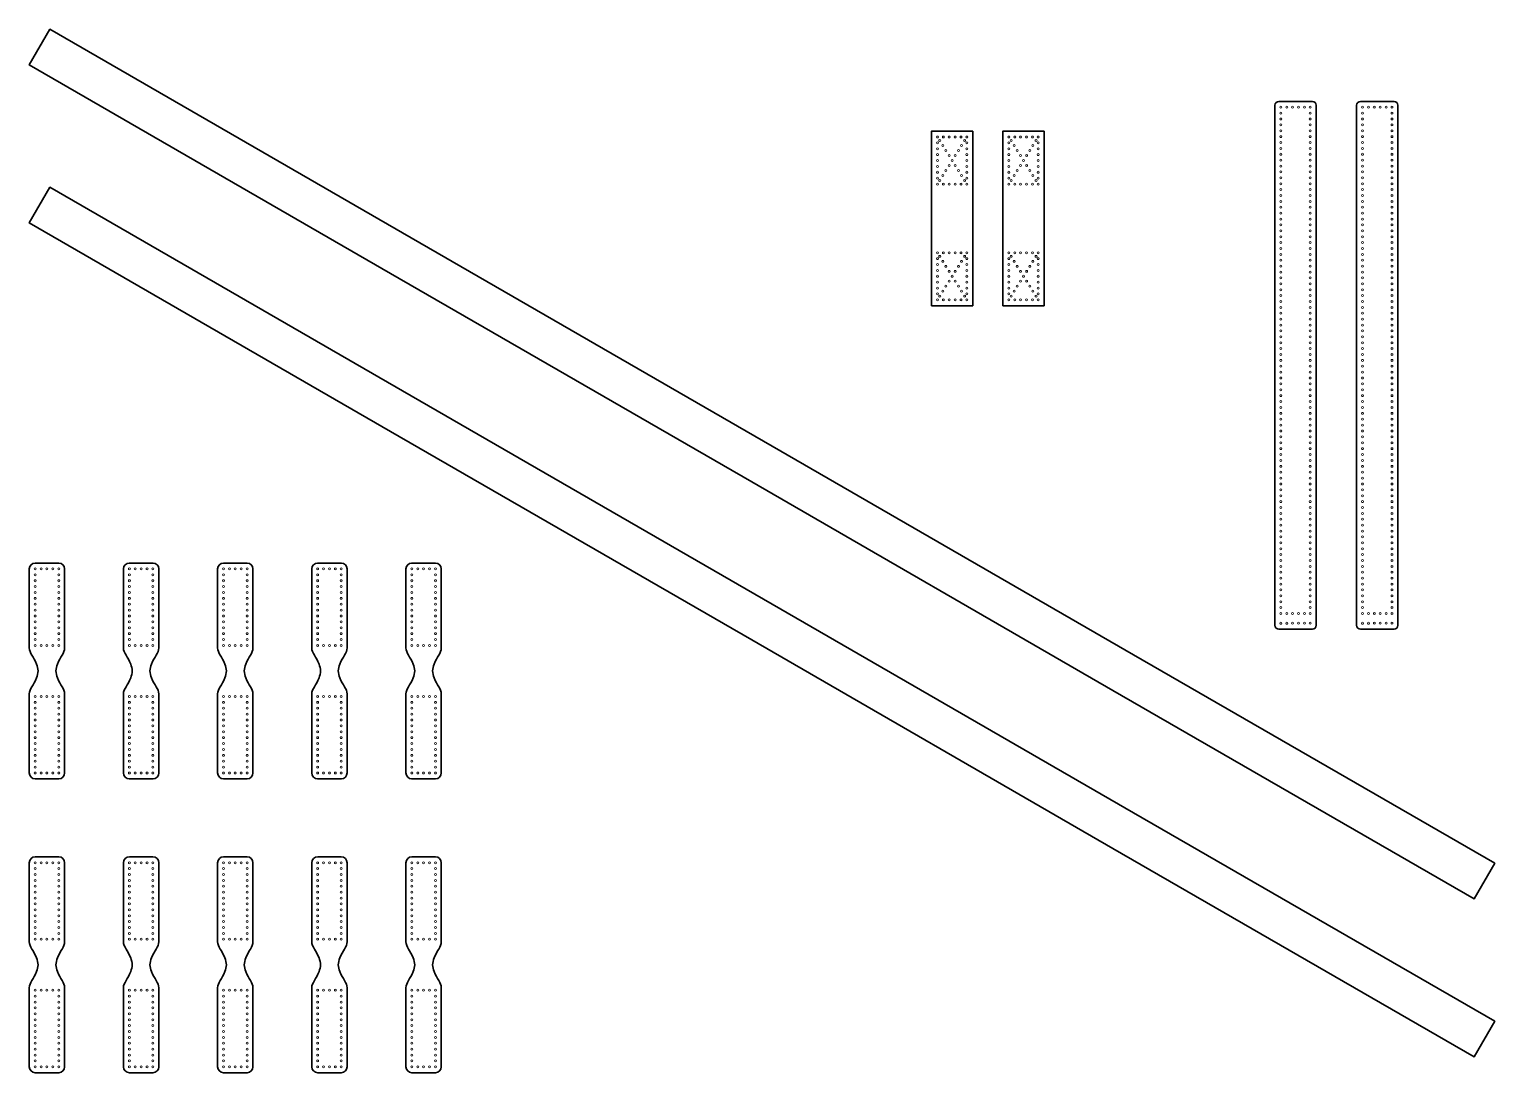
# Model space of a CAD drawing. Header units: millimetres. Extents: x -393 to 1364, y -261 to 861.
# Drawn here: x -393 to 354, y -261 to 271 of the extents above; entities that cross this region are included whole.
import ezdxf

# ---------------------------------------------------------------- set-up
doc = ezdxf.new("R2010")
doc.units = ezdxf.units.MM
doc.header["$MEASUREMENT"] = 0
doc.layers.add('Layer 1', color=7, linetype='Continuous', lineweight=0)

msp = doc.modelspace()

# ---------------------------------------------------------------- linework, layer by layer
at = {"layer": 'Layer 1', "color": 250, "lineweight": 35, "true_color": 0x231f20}
for p, q in [((-198.43, 164.58), (-14.4, 58.33)), ((-24.9, 40.15), (-208.93, 146.4)), ((-198.43, 84.09), (-14.4, -22.16)), ((-24.9, -40.35), (-208.93, 65.9)), ((-14.4, 58.33), (169.63, -47.92)), ((159.13, -66.1), (-24.9, 40.15)), ((-14.4, -22.16), (169.63, -128.41)), ((159.13, -146.6), (-24.9, -40.35))]:
    msp.add_line(p, q, dxfattribs=at)
for points in [[(-208.93, 146.4), (-392.96, 252.65), (-382.46, 270.83), (-198.43, 164.58)], [(-208.93, 65.9), (-392.96, 172.15), (-382.46, 190.34), (-198.43, 84.09)], [(169.63, -47.92), (353.67, -154.17), (343.17, -172.35), (159.13, -66.1)], [(169.63, -128.41), (353.67, -234.66), (343.17, -252.85), (159.13, -146.6)]]:
    msp.add_lwpolyline(points, dxfattribs=at)
for points in [[(87.75, 218.96), (87.75, 129.96), (66.75, 129.96), (66.75, 218.96)], [(124.11, 218.96), (124.11, 129.96), (103.11, 129.96), (103.11, 218.96)]]:
    msp.add_lwpolyline(points, close=True, dxfattribs=at)
at = {"layer": 'Layer 1', "color": 250, "lineweight": 9, "true_color": 0x231f20}
for centre in [(244.7, 231.13), (247.7, 231.13), (250.7, 231.13), (253.7, 231.13), (256.7, 231.13), (259.71, 231.13), (286.33, 231.13), (289.33, 231.13), (292.33, 231.13), (295.33, 231.13), (298.33, 231.13), (301.34, 231.13), (244.7, 228.13), (244.7, 225.13), (259.71, 228.13), (259.71, 225.13), (286.33, 228.13), (286.33, 225.13), (301.34, 228.13), (301.34, 225.13), (244.7, 222.13), (244.7, 219.13), (244.7, 216.13), (259.71, 222.13), (259.71, 219.13), (259.71, 216.13), (286.33, 222.13), (286.33, 219.13), (286.33, 216.13), (301.34, 222.13), (301.34, 219.13), (301.34, 216.13), (244.7, 213.13), (244.7, 210.13), (259.71, 213.13), (259.71, 210.13), (286.33, 213.13), (286.33, 210.13), (301.34, 213.13), (301.34, 210.13), (244.7, 207.13), (244.7, 204.13), (244.7, 201.13), (259.71, 207.13), (259.71, 204.13), (259.71, 201.13), (286.33, 207.13), (286.33, 204.13), (286.33, 201.13), (301.34, 207.13), (301.34, 204.13), (301.34, 201.13), (244.7, 198.13), (244.7, 195.13), (259.71, 198.13), (259.71, 195.13), (286.33, 198.13), (286.33, 195.13), (301.34, 198.13), (301.34, 195.13), (244.7, 192.13), (244.7, 189.13), (259.71, 192.13), (259.71, 189.13), (286.33, 192.13), (286.33, 189.13), (301.34, 192.13), (301.34, 189.13), (244.7, 186.13), (244.7, 183.13), (244.7, 180.13), (259.71, 186.13), (259.71, 183.13), (259.71, 180.13), (286.33, 186.13), (286.33, 183.13), (286.33, 180.13), (301.34, 186.13), (301.34, 183.13), (301.34, 180.13), (244.7, 177.13), (244.7, 174.13), (259.71, 177.13), (259.71, 174.13), (286.33, 177.13), (286.33, 174.13), (301.34, 177.13), (301.34, 174.13), (244.7, 171.13), (244.7, 168.13), (244.7, 165.13), (259.71, 171.13), (259.71, 168.13), (259.71, 165.13), (286.33, 171.13), (286.33, 168.13), (286.33, 165.13), (301.34, 171.13), (301.34, 168.13), (301.34, 165.13), (244.7, 162.13), (244.7, 159.13), (259.71, 162.13), (259.71, 159.13), (286.33, 162.13), (286.33, 159.13), (301.34, 162.13), (301.34, 159.13), (244.7, 156.13), (244.7, 153.13), (244.7, 150.13), (259.71, 156.13), (259.71, 153.13), (259.71, 150.13), (286.33, 156.13), (286.33, 153.13), (286.33, 150.13), (301.34, 156.13), (301.34, 153.13), (301.34, 150.13), (244.7, 147.13), (244.7, 144.13), (259.71, 147.13), (259.71, 144.13), (286.33, 147.13), (286.33, 144.13), (301.34, 147.13), (301.34, 144.13), (244.7, 141.13), (244.7, 138.13), (244.7, 135.13), (259.71, 141.13), (259.71, 138.13), (259.71, 135.13), (286.33, 141.13), (286.33, 138.13), (286.33, 135.13), (301.34, 141.13), (301.34, 138.13), (301.34, 135.13), (244.7, 132.13), (244.7, 129.13), (259.71, 132.13), (259.71, 129.13), (286.33, 132.13), (286.33, 129.13), (301.34, 132.13), (301.34, 129.13), (244.7, 126.13), (244.7, 123.13), (244.7, 120.13), (259.71, 126.13), (259.71, 123.13), (259.71, 120.13), (286.33, 126.13), (286.33, 123.13), (286.33, 120.13), (301.34, 126.13), (301.34, 123.13), (301.34, 120.13), (244.7, 117.13), (244.7, 114.13), (259.71, 117.13), (259.71, 114.13), (286.33, 117.13), (286.33, 114.13), (301.34, 117.13), (301.34, 114.13), (244.7, 111.13), (244.7, 108.13), (244.7, 105.13), (259.71, 111.13), (259.71, 108.13), (259.71, 105.13), (286.33, 111.13), (286.33, 108.13), (286.33, 105.13), (301.34, 111.13), (301.34, 108.13), (301.34, 105.13), (244.7, 102.13), (244.7, 99.13), (259.71, 102.13), (259.71, 99.13), (286.33, 102.13), (286.33, 99.13), (301.34, 102.13), (301.34, 99.13), (244.7, 96.13), (244.7, 93.13), (244.7, 90.13), (259.71, 96.13), (259.71, 93.13), (259.71, 90.13), (286.33, 96.13), (286.33, 93.13), (286.33, 90.13), (301.34, 96.13), (301.34, 93.13), (301.34, 90.13), (244.7, 87.13), (244.7, 84.13), (259.71, 87.13), (259.71, 84.13), (286.33, 87.13), (286.33, 84.13), (301.34, 87.13), (301.34, 84.13), (244.7, 81.13), (244.7, 78.13), (244.7, 75.13), (259.71, 81.13), (259.71, 78.13), (259.71, 75.13), (286.33, 81.13), (286.33, 78.13), (286.33, 75.13), (301.34, 81.13), (301.34, 78.13), (301.34, 75.13), (244.7, 72.13), (244.7, 69.13), (259.71, 72.13), (259.71, 69.13), (286.33, 72.13), (286.33, 69.13), (301.34, 72.13), (301.34, 69.13), (244.7, 66.13), (244.7, 63.13), (244.7, 60.13), (259.71, 66.13), (259.71, 63.13), (259.71, 60.13), (286.33, 66.13), (286.33, 63.13), (286.33, 60.13), (301.34, 66.13), (301.34, 63.13), (301.34, 60.13), (244.7, 57.13), (244.7, 54.13), (259.71, 57.13), (259.71, 54.13), (286.33, 57.13), (286.33, 54.13), (301.34, 57.13), (301.34, 54.13), (244.7, 51.13), (244.7, 48.13), (244.7, 45.13), (259.71, 51.13), (259.71, 48.13), (259.71, 45.13), (286.33, 51.13), (286.33, 48.13), (286.33, 45.13), (301.34, 51.13), (301.34, 48.13), (301.34, 45.13), (244.7, 42.13), (244.7, 39.13), (259.71, 42.13), (259.71, 39.13), (286.33, 42.13), (286.33, 39.13), (301.34, 42.13), (301.34, 39.13), (244.7, 36.13), (244.7, 33.13), (244.7, 30.13), (259.71, 36.13), (259.71, 33.13), (259.71, 30.13), (286.33, 36.13), (286.33, 33.13), (286.33, 30.13), (301.34, 36.13), (301.34, 33.13), (301.34, 30.13), (244.7, 27.13), (244.7, 24.13), (259.71, 27.13), (259.71, 24.13), (286.33, 27.13), (286.33, 24.13), (301.34, 27.13), (301.34, 24.13), (244.7, 21.13), (244.7, 18.13), (244.7, 15.13), (259.71, 21.13), (259.71, 18.13), (259.71, 15.13), (286.33, 21.13), (286.33, 18.13), (286.33, 15.13), (301.34, 21.13), (301.34, 18.13), (301.34, 15.13), (244.7, 12.13), (244.7, 9.13), (259.71, 12.13), (259.71, 9.13), (286.33, 12.13), (286.33, 9.13), (301.34, 12.13), (301.34, 9.13), (244.7, 6.13), (244.7, 3.13), (244.7, 0.13), (259.71, 6.13), (259.71, 3.13), (259.71, 0.13), (286.33, 6.13), (286.33, 3.13), (286.33, 0.13), (301.34, 6.13), (301.34, 3.13), (301.34, 0.13), (-389.96, -4.15), (-389.96, -7.15), (-386.96, -4.15), (-383.96, -4.15), (-380.96, -4.15), (-377.96, -4.15), (-377.96, -7.15), (-341.98, -4.15), (-341.98, -7.15), (-338.98, -4.15), (-335.98, -4.15), (-332.98, -4.15), (-329.98, -4.15), (-329.98, -7.15), (-294.01, -4.15), (-294.01, -7.15), (-291.01, -4.15), (-288.01, -4.15), (-285.01, -4.15), (-282.01, -4.15), (-282.01, -7.15), (-246.03, -4.15), (-246.03, -7.15), (-243.03, -4.15), (-240.03, -4.15), (-237.03, -4.15), (-234.03, -4.15), (-234.03, -7.15), (-198.06, -4.15), (-198.06, -7.15), (-195.06, -4.15), (-192.06, -4.15), (-189.06, -4.15), (-186.06, -4.15), (-186.06, -7.15), (244.7, -2.87), (244.7, -5.87), (259.71, -2.87), (259.71, -5.87), (286.33, -2.87), (286.33, -5.87), (301.34, -2.87), (301.34, -5.87), (-389.96, -10.15), (-389.96, -13.15), (-377.96, -10.15), (-377.96, -13.15), (-341.98, -10.15), (-341.98, -13.15), (-329.98, -10.15), (-329.98, -13.15), (-294.01, -10.15), (-294.01, -13.15), (-282.01, -10.15), (-282.01, -13.15), (-246.03, -10.15), (-246.03, -13.15), (-234.03, -10.15), (-234.03, -13.15), (-198.06, -10.15), (-198.06, -13.15), (-186.06, -10.15), (-186.06, -13.15), (244.7, -8.87), (244.7, -11.87), (244.7, -14.87), (259.71, -8.87), (259.71, -11.87), (259.71, -14.87), (286.33, -8.87), (286.33, -11.87), (286.33, -14.87), (301.34, -8.87), (301.34, -11.87), (301.34, -14.87), (-389.96, -16.15), (-389.96, -19.15), (-389.96, -22.15), (-377.96, -16.15), (-377.96, -19.15), (-377.96, -22.15), (-341.98, -16.15), (-341.98, -19.15), (-341.98, -22.15), (-329.98, -16.15), (-329.98, -19.15), (-329.98, -22.15), (-294.01, -16.15), (-294.01, -19.15), (-294.01, -22.15), (-282.01, -16.15), (-282.01, -19.15), (-282.01, -22.15), (-246.03, -16.15), (-246.03, -19.15), (-246.03, -22.15), (-234.03, -16.15), (-234.03, -19.15), (-234.03, -22.15), (-198.06, -16.15), (-198.06, -19.15), (-198.06, -22.15), (-186.06, -16.15), (-186.06, -19.15), (-186.06, -22.15), (244.7, -17.87), (244.7, -20.87), (259.71, -17.87), (259.71, -20.87), (286.33, -17.87), (286.33, -20.87), (301.34, -17.87), (301.34, -20.87), (-389.96, -25.15), (-389.96, -28.15), (-377.96, -25.15), (-377.96, -28.15), (-341.98, -25.15), (-341.98, -28.15), (-329.98, -25.15), (-329.98, -28.15), (-294.01, -25.15), (-294.01, -28.15), (-282.01, -25.15), (-282.01, -28.15), (-246.03, -25.15), (-246.03, -28.15), (-234.03, -25.15), (-234.03, -28.15), (-198.06, -25.15), (-198.06, -28.15), (-186.06, -25.15), (-186.06, -28.15), (244.7, -23.87), (259.71, -23.87), (286.33, -23.87), (301.34, -23.87), (-389.96, -31.15), (-389.96, -34.15), (-389.96, -37.15), (-377.96, -31.15), (-377.96, -34.15), (-377.96, -37.15), (-341.98, -31.15), (-341.98, -34.15), (-341.98, -37.15), (-329.98, -31.15), (-329.98, -34.15), (-329.98, -37.15), (-294.01, -31.15), (-294.01, -34.15), (-294.01, -37.15), (-282.01, -31.15), (-282.01, -34.15), (-282.01, -37.15), (-246.03, -31.15), (-246.03, -34.15), (-246.03, -37.15), (-234.03, -31.15), (-234.03, -34.15), (-234.03, -37.15), (-198.06, -31.15), (-198.06, -34.15), (-198.06, -37.15), (-186.06, -31.15), (-186.06, -34.15), (-186.06, -37.15), (-389.96, -40.15), (-389.96, -43.15), (-386.96, -43.15), (-383.96, -43.15), (-380.96, -43.15), (-377.96, -40.15), (-377.96, -43.15), (-341.98, -40.15), (-341.98, -43.15), (-338.98, -43.15), (-335.98, -43.15), (-332.98, -43.15), (-329.98, -40.15), (-329.98, -43.15), (-294.01, -40.15), (-294.01, -43.15), (-291.01, -43.15), (-288.01, -43.15), (-285.01, -43.15), (-282.01, -40.15), (-282.01, -43.15), (-246.03, -40.15), (-246.03, -43.15), (-243.03, -43.15), (-240.03, -43.15), (-237.03, -43.15), (-234.03, -40.15), (-234.03, -43.15), (-198.06, -40.15), (-198.06, -43.15), (-195.06, -43.15), (-192.06, -43.15), (-189.06, -43.15), (-186.06, -40.15), (-186.06, -43.15), (-389.96, -69.15), (-389.96, -72.15), (-389.96, -75.15), (-386.96, -69.15), (-383.96, -69.15), (-380.96, -69.15), (-377.96, -69.15), (-377.96, -72.15), (-377.96, -75.15), (-341.98, -69.15), (-341.98, -72.15), (-341.98, -75.15), (-338.98, -69.15), (-335.98, -69.15), (-332.98, -69.15), (-329.98, -69.15), (-329.98, -72.15), (-329.98, -75.15), (-294.01, -69.15), (-294.01, -72.15), (-294.01, -75.15), (-291.01, -69.15), (-288.01, -69.15), (-285.01, -69.15), (-282.01, -69.15), (-282.01, -72.15), (-282.01, -75.15), (-246.03, -69.15), (-246.03, -72.15), (-246.03, -75.15), (-243.03, -69.15), (-240.03, -69.15), (-237.03, -69.15), (-234.03, -69.15), (-234.03, -72.15), (-234.03, -75.15), (-198.06, -69.15), (-198.06, -72.15), (-198.06, -75.15), (-195.06, -69.15), (-192.06, -69.15), (-189.06, -69.15), (-186.06, -69.15), (-186.06, -72.15), (-186.06, -75.15), (-389.96, -78.15), (-389.96, -81.15), (-377.96, -78.15), (-377.96, -81.15), (-341.98, -78.15), (-341.98, -81.15), (-329.98, -78.15), (-329.98, -81.15), (-294.01, -78.15), (-294.01, -81.15), (-282.01, -78.15), (-282.01, -81.15), (-246.03, -78.15), (-246.03, -81.15), (-234.03, -78.15), (-234.03, -81.15), (-198.06, -78.15), (-198.06, -81.15), (-186.06, -78.15), (-186.06, -81.15), (-389.96, -84.15), (-389.96, -87.15), (-377.96, -84.15), (-377.96, -87.15), (-341.98, -84.15), (-341.98, -87.15), (-329.98, -84.15), (-329.98, -87.15), (-294.01, -84.15), (-294.01, -87.15), (-282.01, -84.15), (-282.01, -87.15), (-246.03, -84.15), (-246.03, -87.15), (-234.03, -84.15), (-234.03, -87.15), (-198.06, -84.15), (-198.06, -87.15), (-186.06, -84.15), (-186.06, -87.15), (-389.96, -90.15), (-389.96, -93.15), (-389.96, -96.15), (-377.96, -90.15), (-377.96, -93.15), (-377.96, -96.15), (-341.98, -90.15), (-341.98, -93.15), (-341.98, -96.15), (-329.98, -90.15), (-329.98, -93.15), (-329.98, -96.15), (-294.01, -90.15), (-294.01, -93.15), (-294.01, -96.15), (-282.01, -90.15), (-282.01, -93.15), (-282.01, -96.15), (-246.03, -90.15), (-246.03, -93.15), (-246.03, -96.15), (-234.03, -90.15), (-234.03, -93.15), (-234.03, -96.15), (-198.06, -90.15), (-198.06, -93.15), (-198.06, -96.15), (-186.06, -90.15), (-186.06, -93.15), (-186.06, -96.15), (-389.96, -99.15), (-389.96, -102.15), (-377.96, -99.15), (-377.96, -102.15), (-341.98, -99.15), (-341.98, -102.15), (-329.98, -99.15), (-329.98, -102.15), (-294.01, -99.15), (-294.01, -102.15), (-282.01, -99.15), (-282.01, -102.15), (-246.03, -99.15), (-246.03, -102.15), (-234.03, -99.15), (-234.03, -102.15), (-198.06, -99.15), (-198.06, -102.15), (-186.06, -99.15), (-186.06, -102.15), (-389.96, -105.15), (-389.96, -108.15), (-386.96, -108.15), (-383.96, -108.15), (-380.96, -108.15), (-377.96, -105.15), (-377.96, -108.15), (-341.98, -105.15), (-341.98, -108.15), (-338.98, -108.15), (-335.98, -108.15), (-332.98, -108.15), (-329.98, -105.15), (-329.98, -108.15), (-294.01, -105.15), (-294.01, -108.15), (-291.01, -108.15), (-288.01, -108.15), (-285.01, -108.15), (-282.01, -105.15), (-282.01, -108.15), (-246.03, -105.15), (-246.03, -108.15), (-243.03, -108.15), (-240.03, -108.15), (-237.03, -108.15), (-234.03, -105.15), (-234.03, -108.15), (-198.06, -105.15), (-198.06, -108.15), (-195.06, -108.15), (-192.06, -108.15), (-189.06, -108.15), (-186.06, -105.15), (-186.06, -108.15), (-389.96, -153.88), (-389.96, -156.88), (-386.96, -153.88), (-383.96, -153.88), (-380.96, -153.88), (-377.96, -153.88), (-377.96, -156.88), (-341.98, -153.88), (-341.98, -156.88), (-338.98, -153.88), (-335.98, -153.88), (-332.98, -153.88), (-329.98, -153.88), (-329.98, -156.88), (-294.01, -153.88), (-294.01, -156.88), (-291.01, -153.88), (-288.01, -153.88), (-285.01, -153.88), (-282.01, -153.88), (-282.01, -156.88), (-246.03, -153.88), (-246.03, -156.88), (-243.03, -153.88), (-240.03, -153.88), (-237.03, -153.88), (-234.03, -153.88), (-234.03, -156.88), (-198.06, -153.88), (-198.06, -156.88), (-195.06, -153.88), (-192.06, -153.88), (-189.06, -153.88), (-186.06, -153.88), (-186.06, -156.88), (-389.96, -159.88), (-389.96, -162.88), (-377.96, -159.88), (-377.96, -162.88), (-341.98, -159.88), (-341.98, -162.88), (-329.98, -159.88), (-329.98, -162.88), (-294.01, -159.88), (-294.01, -162.88), (-282.01, -159.88), (-282.01, -162.88), (-246.03, -159.88), (-246.03, -162.88), (-234.03, -159.88), (-234.03, -162.88), (-198.06, -159.88), (-198.06, -162.88), (-186.06, -159.88), (-186.06, -162.88), (-389.96, -165.88), (-389.96, -168.88), (-389.96, -171.88), (-377.96, -165.88), (-377.96, -168.88), (-377.96, -171.88), (-341.98, -165.88), (-341.98, -168.88), (-341.98, -171.88), (-329.98, -165.88), (-329.98, -168.88), (-329.98, -171.88), (-294.01, -165.88), (-294.01, -168.88), (-294.01, -171.88), (-282.01, -165.88), (-282.01, -168.88), (-282.01, -171.88), (-246.03, -165.88), (-246.03, -168.88), (-246.03, -171.88), (-234.03, -165.88), (-234.03, -168.88), (-234.03, -171.88), (-198.06, -165.88), (-198.06, -168.88), (-198.06, -171.88), (-186.06, -165.88), (-186.06, -168.88), (-186.06, -171.88), (-389.96, -174.88), (-389.96, -177.88), (-377.96, -174.88), (-377.96, -177.88), (-341.98, -174.88), (-341.98, -177.88), (-329.98, -174.88), (-329.98, -177.88), (-294.01, -174.88), (-294.01, -177.88), (-282.01, -174.88), (-282.01, -177.88), (-246.03, -174.88), (-246.03, -177.88), (-234.03, -174.88), (-234.03, -177.88), (-198.06, -174.88), (-198.06, -177.88), (-186.06, -174.88), (-186.06, -177.88), (-389.96, -180.88), (-389.96, -183.88), (-389.96, -186.88), (-377.96, -180.88), (-377.96, -183.88), (-377.96, -186.88), (-341.98, -180.88), (-341.98, -183.88), (-341.98, -186.88), (-329.98, -180.88), (-329.98, -183.88), (-329.98, -186.88), (-294.01, -180.88), (-294.01, -183.88), (-294.01, -186.88), (-282.01, -180.88), (-282.01, -183.88), (-282.01, -186.88), (-246.03, -180.88), (-246.03, -183.88), (-246.03, -186.88), (-234.03, -180.88), (-234.03, -183.88), (-234.03, -186.88), (-198.06, -180.88), (-198.06, -183.88), (-198.06, -186.88), (-186.06, -180.88), (-186.06, -183.88), (-186.06, -186.88), (-389.96, -189.88), (-389.96, -192.88), (-386.96, -192.88), (-383.96, -192.88), (-380.96, -192.88), (-377.96, -189.88), (-377.96, -192.88), (-341.98, -189.88), (-341.98, -192.88), (-338.98, -192.88), (-335.98, -192.88), (-332.98, -192.88), (-329.98, -189.88), (-329.98, -192.88), (-294.01, -189.88), (-294.01, -192.88), (-291.01, -192.88), (-288.01, -192.88), (-285.01, -192.88), (-282.01, -189.88), (-282.01, -192.88), (-246.03, -189.88), (-246.03, -192.88), (-243.03, -192.88), (-240.03, -192.88), (-237.03, -192.88), (-234.03, -189.88), (-234.03, -192.88), (-198.06, -189.88), (-198.06, -192.88), (-195.06, -192.88), (-192.06, -192.88), (-189.06, -192.88), (-186.06, -189.88), (-186.06, -192.88), (-389.96, -218.88), (-389.96, -221.88), (-386.96, -218.88), (-383.96, -218.88), (-380.96, -218.88), (-377.96, -218.88), (-377.96, -221.88), (-341.98, -218.88), (-341.98, -221.88), (-338.98, -218.88), (-335.98, -218.88), (-332.98, -218.88), (-329.98, -218.88), (-329.98, -221.88), (-294.01, -218.88), (-294.01, -221.88), (-291.01, -218.88), (-288.01, -218.88), (-285.01, -218.88), (-282.01, -218.88), (-282.01, -221.88), (-246.03, -218.88), (-246.03, -221.88), (-243.03, -218.88), (-240.03, -218.88), (-237.03, -218.88), (-234.03, -218.88), (-234.03, -221.88), (-198.06, -218.88), (-198.06, -221.88), (-195.06, -218.88), (-192.06, -218.88), (-189.06, -218.88), (-186.06, -218.88), (-186.06, -221.88), (-389.96, -224.88), (-389.96, -227.88), (-389.96, -230.88), (-377.96, -224.88), (-377.96, -227.88), (-377.96, -230.88), (-341.98, -224.88), (-341.98, -227.88), (-341.98, -230.88), (-329.98, -224.88), (-329.98, -227.88), (-329.98, -230.88), (-294.01, -224.88), (-294.01, -227.88), (-294.01, -230.88), (-282.01, -224.88), (-282.01, -227.88), (-282.01, -230.88), (-246.03, -224.88), (-246.03, -227.88), (-246.03, -230.88), (-234.03, -224.88), (-234.03, -227.88), (-234.03, -230.88), (-198.06, -224.88), (-198.06, -227.88), (-198.06, -230.88), (-186.06, -224.88), (-186.06, -227.88), (-186.06, -230.88), (-389.96, -233.88), (-389.96, -236.88), (-377.96, -233.88), (-377.96, -236.88), (-341.98, -233.88), (-341.98, -236.88), (-329.98, -233.88), (-329.98, -236.88), (-294.01, -233.88), (-294.01, -236.88), (-282.01, -233.88), (-282.01, -236.88), (-246.03, -233.88), (-246.03, -236.88), (-234.03, -233.88), (-234.03, -236.88), (-198.06, -233.88), (-198.06, -236.88), (-186.06, -233.88), (-186.06, -236.88), (-389.96, -239.88), (-389.96, -242.88), (-389.96, -245.88), (-377.96, -239.88), (-377.96, -242.88), (-377.96, -245.88), (-341.98, -239.88), (-341.98, -242.88), (-341.98, -245.88), (-329.98, -239.88), (-329.98, -242.88), (-329.98, -245.88), (-294.01, -239.88), (-294.01, -242.88), (-294.01, -245.88), (-282.01, -239.88), (-282.01, -242.88), (-282.01, -245.88), (-246.03, -239.88), (-246.03, -242.88), (-246.03, -245.88), (-234.03, -239.88), (-234.03, -242.88), (-234.03, -245.88), (-198.06, -239.88), (-198.06, -242.88), (-198.06, -245.88), (-186.06, -239.88), (-186.06, -242.88), (-186.06, -245.88), (-389.96, -248.88), (-389.96, -251.88), (-377.96, -248.88), (-377.96, -251.88), (-341.98, -248.88), (-341.98, -251.88), (-329.98, -248.88), (-329.98, -251.88), (-294.01, -248.88), (-294.01, -251.88), (-282.01, -248.88), (-282.01, -251.88), (-246.03, -248.88), (-246.03, -251.88), (-234.03, -248.88), (-234.03, -251.88), (-198.06, -248.88), (-198.06, -251.88), (-186.06, -248.88), (-186.06, -251.88), (-389.96, -254.88), (-389.96, -257.88), (-386.96, -257.88), (-383.96, -257.88), (-380.96, -257.88), (-377.96, -254.88), (-377.96, -257.88), (-341.98, -254.88), (-341.98, -257.88), (-338.98, -257.88), (-335.98, -257.88), (-332.98, -257.88), (-329.98, -254.88), (-329.98, -257.88), (-294.01, -254.88), (-294.01, -257.88), (-291.01, -257.88), (-288.01, -257.88), (-285.01, -257.88), (-282.01, -254.88), (-282.01, -257.88), (-246.03, -254.88), (-246.03, -257.88), (-243.03, -257.88), (-240.03, -257.88), (-237.03, -257.88), (-234.03, -254.88), (-234.03, -257.88), (-198.06, -254.88), (-198.06, -257.88), (-195.06, -257.88), (-192.06, -257.88), (-189.06, -257.88), (-186.06, -254.88), (-186.06, -257.88)]:
    msp.add_circle(centre, 0.5, dxfattribs=at)
at = {"layer": 'Layer 1', "color": 18, "lineweight": 9, "true_color": 0x010101}
for centre in [(69.75, 215.96), (69.75, 215.96), (69.75, 212.96), (69.75, 209.96), (70.89, 214.14), (72.48, 211.59), (72.75, 215.96), (74.07, 209.05), (75.75, 215.96), (78.75, 215.96), (80.43, 209.05), (81.75, 215.96), (82.02, 211.59), (83.61, 214.14), (84.75, 215.96), (84.75, 215.96), (84.75, 212.96), (84.75, 209.96), (106.11, 215.96), (106.11, 215.96), (106.11, 212.96), (106.11, 209.96), (107.25, 214.14), (108.84, 211.59), (109.11, 215.96), (110.43, 209.05), (112.11, 215.96), (115.11, 215.96), (116.79, 209.05), (118.11, 215.96), (118.38, 211.59), (119.97, 214.14), (121.11, 215.96), (121.11, 215.96), (121.11, 212.96), (121.11, 209.96), (69.75, 206.96), (69.75, 203.96), (75.66, 206.5), (75.66, 201.42), (77.25, 203.96), (77.25, 203.96), (77.25, 203.96), (78.84, 206.5), (78.84, 201.42), (84.75, 206.96), (84.75, 203.96), (106.11, 206.96), (106.11, 203.96), (112.02, 206.5), (112.02, 201.42), (113.61, 203.96), (113.61, 203.96), (113.61, 203.96), (115.2, 206.5), (115.2, 201.42), (121.11, 206.96), (121.11, 203.96), (69.75, 200.96), (69.75, 197.96), (69.75, 194.96), (70.89, 193.78), (72.48, 196.33), (74.07, 198.87), (80.43, 198.87), (82.02, 196.33), (83.61, 193.78), (84.75, 200.96), (84.75, 197.96), (84.75, 194.96), (106.11, 200.96), (106.11, 197.96), (106.11, 194.96), (107.25, 193.78), (108.84, 196.33), (110.43, 198.87), (116.79, 198.87), (118.38, 196.33), (119.97, 193.78), (121.11, 200.96), (121.11, 197.96), (121.11, 194.96), (69.75, 191.96), (69.75, 191.96), (72.75, 191.96), (75.75, 191.96), (78.75, 191.96), (81.75, 191.96), (84.75, 191.96), (84.75, 191.96), (106.11, 191.96), (106.11, 191.96), (109.11, 191.96), (112.11, 191.96), (115.11, 191.96), (118.11, 191.96), (121.11, 191.96), (121.11, 191.96), (69.75, 156.96), (69.75, 156.96), (72.75, 156.96), (75.75, 156.96), (78.75, 156.96), (81.75, 156.96), (84.75, 156.96), (84.75, 156.96), (106.11, 156.96), (106.11, 156.96), (109.11, 156.96), (112.11, 156.96), (115.11, 156.96), (118.11, 156.96), (121.11, 156.96), (121.11, 156.96), (69.75, 153.96), (69.75, 150.96), (70.89, 155.14), (72.48, 152.59), (74.07, 150.05), (80.43, 150.05), (82.02, 152.59), (83.61, 155.14), (84.75, 153.96), (84.75, 150.96), (106.11, 153.96), (106.11, 150.96), (107.25, 155.14), (108.84, 152.59), (110.43, 150.05), (116.79, 150.05), (118.38, 152.59), (119.97, 155.14), (121.11, 153.96), (121.11, 150.96), (69.75, 147.96), (69.75, 144.96), (69.75, 141.96), (75.66, 147.5), (75.66, 142.42), (77.25, 144.96), (77.25, 144.96), (77.25, 144.96), (78.84, 147.5), (78.84, 142.42), (84.75, 147.96), (84.75, 144.96), (84.75, 141.96), (106.11, 147.96), (106.11, 144.96), (106.11, 141.96), (112.02, 147.5), (112.02, 142.42), (113.61, 144.96), (113.61, 144.96), (113.61, 144.96), (115.2, 147.5), (115.2, 142.42), (121.11, 147.96), (121.11, 144.96), (121.11, 141.96), (69.75, 138.96), (69.75, 135.96), (70.89, 134.78), (72.48, 137.33), (74.07, 139.87), (80.43, 139.87), (82.02, 137.33), (83.61, 134.78), (84.75, 138.96), (84.75, 135.96), (106.11, 138.96), (106.11, 135.96), (107.25, 134.78), (108.84, 137.33), (110.43, 139.87), (116.79, 139.87), (118.38, 137.33), (119.97, 134.78), (121.11, 138.96), (121.11, 135.96), (69.75, 132.96), (69.75, 132.96), (72.75, 132.96), (75.75, 132.96), (78.75, 132.96), (81.75, 132.96), (84.75, 132.96), (84.75, 132.96), (106.11, 132.96), (106.11, 132.96), (109.11, 132.96), (112.11, 132.96), (115.11, 132.96), (118.11, 132.96), (121.11, 132.96), (121.11, 132.96)]:
    msp.add_circle(centre, 0.5, dxfattribs=at)
at = {"layer": 'Layer 1', "color": 240, "lineweight": 9, "true_color": 0xed1c24}
for centre in [(244.7, -26.87), (247.71, -26.87), (250.71, -26.86), (253.71, -26.86), (256.71, -26.86), (259.71, -26.87), (286.33, -26.87), (289.33, -26.87), (292.34, -26.86), (295.34, -26.86), (298.34, -26.86), (301.34, -26.87), (244.7, -31.87), (247.71, -31.87), (250.71, -31.86), (253.71, -31.86), (256.71, -31.86), (259.71, -31.85), (286.33, -31.87), (289.33, -31.87), (292.34, -31.86), (295.34, -31.86), (298.34, -31.86), (301.34, -31.85)]:
    msp.add_circle(centre, 0.5, dxfattribs=at)
at = {"layer": 'Layer 1', "color": 250, "lineweight": 35, "true_color": 0x231f20}
for points, knots in [([(243.71, 234.11), (243.71, 234.11), (260.71, 234.11), (260.71, 234.11), (261.81, 234.11), (262.71, 233.21), (262.71, 232.11), (262.71, 232.11), (262.71, -32.89), (262.71, -32.89), (262.71, -34), (261.81, -34.89), (260.71, -34.89), (260.71, -34.89), (243.71, -34.89), (243.71, -34.89), (242.6, -34.89), (241.71, -34), (241.71, -32.89), (241.71, -32.89), (241.71, 232.11), (241.71, 232.11), (241.71, 233.21), (242.6, 234.11), (243.71, 234.11)], [0, 0, 0, 0, 1, 1, 1, 2, 2, 2, 3, 3, 3, 4, 4, 4, 5, 5, 5, 6, 6, 6, 7, 7, 7, 8, 8, 8, 8]), ([(285.33, 234.11), (285.33, 234.11), (302.33, 234.11), (302.33, 234.11), (303.44, 234.11), (304.33, 233.21), (304.33, 232.11), (304.33, 232.11), (304.33, -32.89), (304.33, -32.89), (304.33, -34), (303.44, -34.89), (302.33, -34.89), (302.33, -34.89), (285.33, -34.89), (285.33, -34.89), (284.23, -34.89), (283.33, -34), (283.33, -32.89), (283.33, -32.89), (283.33, 232.11), (283.33, 232.11), (283.33, 233.21), (284.23, 234.11), (285.33, 234.11)], [0, 0, 0, 0, 1, 1, 1, 2, 2, 2, 3, 3, 3, 4, 4, 4, 5, 5, 5, 6, 6, 6, 7, 7, 7, 8, 8, 8, 8]), ([(-392.96, -44.4), (-392.96, -44.4), (-392.96, -4.15), (-392.96, -4.15), (-392.96, -2.49), (-391.61, -1.15), (-389.96, -1.15), (-389.96, -1.15), (-377.96, -1.15), (-377.96, -1.15), (-376.3, -1.15), (-374.96, -2.49), (-374.96, -4.15), (-374.96, -4.15), (-374.96, -44.4), (-374.96, -44.4)], [0, 0, 0, 0, 1, 1, 1, 2, 2, 2, 3, 3, 3, 4, 4, 4, 5, 5, 5, 5]), ([(-344.98, -44.4), (-344.98, -44.4), (-344.98, -4.15), (-344.98, -4.15), (-344.98, -2.49), (-343.64, -1.15), (-341.98, -1.15), (-341.98, -1.15), (-329.98, -1.15), (-329.98, -1.15), (-328.32, -1.15), (-326.98, -2.49), (-326.98, -4.15), (-326.98, -4.15), (-326.98, -44.4), (-326.98, -44.4)], [0, 0, 0, 0, 1, 1, 1, 2, 2, 2, 3, 3, 3, 4, 4, 4, 5, 5, 5, 5]), ([(-297.01, -44.4), (-297.01, -44.4), (-297.01, -4.15), (-297.01, -4.15), (-297.01, -2.49), (-295.66, -1.15), (-294.01, -1.15), (-294.01, -1.15), (-282.01, -1.15), (-282.01, -1.15), (-280.35, -1.15), (-279.01, -2.49), (-279.01, -4.15), (-279.01, -4.15), (-279.01, -44.4), (-279.01, -44.4)], [0, 0, 0, 0, 1, 1, 1, 2, 2, 2, 3, 3, 3, 4, 4, 4, 5, 5, 5, 5]), ([(-249.03, -44.4), (-249.03, -44.4), (-249.03, -4.15), (-249.03, -4.15), (-249.03, -2.49), (-247.69, -1.15), (-246.03, -1.15), (-246.03, -1.15), (-234.03, -1.15), (-234.03, -1.15), (-232.37, -1.15), (-231.03, -2.49), (-231.03, -4.15), (-231.03, -4.15), (-231.03, -44.4), (-231.03, -44.4)], [0, 0, 0, 0, 1, 1, 1, 2, 2, 2, 3, 3, 3, 4, 4, 4, 5, 5, 5, 5]), ([(-201.06, -44.4), (-201.06, -44.4), (-201.06, -4.15), (-201.06, -4.15), (-201.06, -2.49), (-199.71, -1.15), (-198.06, -1.15), (-198.06, -1.15), (-186.06, -1.15), (-186.06, -1.15), (-184.4, -1.15), (-183.06, -2.49), (-183.06, -4.15), (-183.06, -4.15), (-183.06, -44.4), (-183.06, -44.4)], [0, 0, 0, 0, 1, 1, 1, 2, 2, 2, 3, 3, 3, 4, 4, 4, 5, 5, 5, 5]), ([(-374.96, -67.89), (-374.96, -67.89), (-374.96, -108.15), (-374.96, -108.15), (-374.96, -109.81), (-376.3, -111.15), (-377.96, -111.15), (-377.96, -111.15), (-389.96, -111.15), (-389.96, -111.15), (-391.61, -111.15), (-392.96, -109.81), (-392.96, -108.15), (-392.96, -108.15), (-392.96, -67.89), (-392.96, -67.89)], [0, 0, 0, 0, 1, 1, 1, 2, 2, 2, 3, 3, 3, 4, 4, 4, 5, 5, 5, 5]), ([(-326.98, -67.89), (-326.98, -67.89), (-326.98, -108.15), (-326.98, -108.15), (-326.98, -109.81), (-328.32, -111.15), (-329.98, -111.15), (-329.98, -111.15), (-341.98, -111.15), (-341.98, -111.15), (-343.64, -111.15), (-344.98, -109.81), (-344.98, -108.15), (-344.98, -108.15), (-344.98, -67.89), (-344.98, -67.89)], [0, 0, 0, 0, 1, 1, 1, 2, 2, 2, 3, 3, 3, 4, 4, 4, 5, 5, 5, 5]), ([(-279.01, -67.89), (-279.01, -67.89), (-279.01, -108.15), (-279.01, -108.15), (-279.01, -109.81), (-280.35, -111.15), (-282.01, -111.15), (-282.01, -111.15), (-294.01, -111.15), (-294.01, -111.15), (-295.66, -111.15), (-297.01, -109.81), (-297.01, -108.15), (-297.01, -108.15), (-297.01, -67.89), (-297.01, -67.89)], [0, 0, 0, 0, 1, 1, 1, 2, 2, 2, 3, 3, 3, 4, 4, 4, 5, 5, 5, 5]), ([(-231.03, -67.89), (-231.03, -67.89), (-231.03, -108.15), (-231.03, -108.15), (-231.03, -109.81), (-232.37, -111.15), (-234.03, -111.15), (-234.03, -111.15), (-246.03, -111.15), (-246.03, -111.15), (-247.69, -111.15), (-249.03, -109.81), (-249.03, -108.15), (-249.03, -108.15), (-249.03, -67.89), (-249.03, -67.89)], [0, 0, 0, 0, 1, 1, 1, 2, 2, 2, 3, 3, 3, 4, 4, 4, 5, 5, 5, 5]), ([(-183.06, -67.89), (-183.06, -67.89), (-183.06, -108.15), (-183.06, -108.15), (-183.06, -109.81), (-184.4, -111.15), (-186.06, -111.15), (-186.06, -111.15), (-198.06, -111.15), (-198.06, -111.15), (-199.71, -111.15), (-201.06, -109.81), (-201.06, -108.15), (-201.06, -108.15), (-201.06, -67.89), (-201.06, -67.89)], [0, 0, 0, 0, 1, 1, 1, 2, 2, 2, 3, 3, 3, 4, 4, 4, 5, 5, 5, 5]), ([(-392.96, -194.13), (-392.96, -194.13), (-392.96, -153.88), (-392.96, -153.88), (-392.96, -152.22), (-391.61, -150.88), (-389.96, -150.88), (-389.96, -150.88), (-377.96, -150.88), (-377.96, -150.88), (-376.3, -150.88), (-374.96, -152.22), (-374.96, -153.88), (-374.96, -153.88), (-374.96, -194.13), (-374.96, -194.13)], [0, 0, 0, 0, 1, 1, 1, 2, 2, 2, 3, 3, 3, 4, 4, 4, 5, 5, 5, 5]), ([(-344.98, -194.13), (-344.98, -194.13), (-344.98, -153.88), (-344.98, -153.88), (-344.98, -152.22), (-343.64, -150.88), (-341.98, -150.88), (-341.98, -150.88), (-329.98, -150.88), (-329.98, -150.88), (-328.32, -150.88), (-326.98, -152.22), (-326.98, -153.88), (-326.98, -153.88), (-326.98, -194.13), (-326.98, -194.13)], [0, 0, 0, 0, 1, 1, 1, 2, 2, 2, 3, 3, 3, 4, 4, 4, 5, 5, 5, 5]), ([(-297.01, -194.13), (-297.01, -194.13), (-297.01, -153.88), (-297.01, -153.88), (-297.01, -152.22), (-295.66, -150.88), (-294.01, -150.88), (-294.01, -150.88), (-282.01, -150.88), (-282.01, -150.88), (-280.35, -150.88), (-279.01, -152.22), (-279.01, -153.88), (-279.01, -153.88), (-279.01, -194.13), (-279.01, -194.13)], [0, 0, 0, 0, 1, 1, 1, 2, 2, 2, 3, 3, 3, 4, 4, 4, 5, 5, 5, 5]), ([(-249.03, -194.13), (-249.03, -194.13), (-249.03, -153.88), (-249.03, -153.88), (-249.03, -152.22), (-247.69, -150.88), (-246.03, -150.88), (-246.03, -150.88), (-234.03, -150.88), (-234.03, -150.88), (-232.37, -150.88), (-231.03, -152.22), (-231.03, -153.88), (-231.03, -153.88), (-231.03, -194.13), (-231.03, -194.13)], [0, 0, 0, 0, 1, 1, 1, 2, 2, 2, 3, 3, 3, 4, 4, 4, 5, 5, 5, 5]), ([(-201.06, -194.13), (-201.06, -194.13), (-201.06, -153.88), (-201.06, -153.88), (-201.06, -152.22), (-199.71, -150.88), (-198.06, -150.88), (-198.06, -150.88), (-186.06, -150.88), (-186.06, -150.88), (-184.4, -150.88), (-183.06, -152.22), (-183.06, -153.88), (-183.06, -153.88), (-183.06, -194.13), (-183.06, -194.13)], [0, 0, 0, 0, 1, 1, 1, 2, 2, 2, 3, 3, 3, 4, 4, 4, 5, 5, 5, 5]), ([(-374.96, -217.62), (-374.96, -217.62), (-374.96, -257.88), (-374.96, -257.88), (-374.96, -259.53), (-376.3, -260.88), (-377.96, -260.88), (-377.96, -260.88), (-389.96, -260.88), (-389.96, -260.88), (-391.61, -260.88), (-392.96, -259.53), (-392.96, -257.88), (-392.96, -257.88), (-392.96, -217.62), (-392.96, -217.62)], [0, 0, 0, 0, 1, 1, 1, 2, 2, 2, 3, 3, 3, 4, 4, 4, 5, 5, 5, 5]), ([(-326.98, -217.62), (-326.98, -217.62), (-326.98, -257.88), (-326.98, -257.88), (-326.98, -259.53), (-328.32, -260.88), (-329.98, -260.88), (-329.98, -260.88), (-341.98, -260.88), (-341.98, -260.88), (-343.64, -260.88), (-344.98, -259.53), (-344.98, -257.88), (-344.98, -257.88), (-344.98, -217.62), (-344.98, -217.62)], [0, 0, 0, 0, 1, 1, 1, 2, 2, 2, 3, 3, 3, 4, 4, 4, 5, 5, 5, 5]), ([(-279.01, -217.62), (-279.01, -217.62), (-279.01, -257.88), (-279.01, -257.88), (-279.01, -259.53), (-280.35, -260.88), (-282.01, -260.88), (-282.01, -260.88), (-294.01, -260.88), (-294.01, -260.88), (-295.66, -260.88), (-297.01, -259.53), (-297.01, -257.88), (-297.01, -257.88), (-297.01, -217.62), (-297.01, -217.62)], [0, 0, 0, 0, 1, 1, 1, 2, 2, 2, 3, 3, 3, 4, 4, 4, 5, 5, 5, 5]), ([(-231.03, -217.62), (-231.03, -217.62), (-231.03, -257.88), (-231.03, -257.88), (-231.03, -259.53), (-232.37, -260.88), (-234.03, -260.88), (-234.03, -260.88), (-246.03, -260.88), (-246.03, -260.88), (-247.69, -260.88), (-249.03, -259.53), (-249.03, -257.88), (-249.03, -257.88), (-249.03, -217.62), (-249.03, -217.62)], [0, 0, 0, 0, 1, 1, 1, 2, 2, 2, 3, 3, 3, 4, 4, 4, 5, 5, 5, 5]), ([(-183.06, -217.62), (-183.06, -217.62), (-183.06, -257.88), (-183.06, -257.88), (-183.06, -259.53), (-184.4, -260.88), (-186.06, -260.88), (-186.06, -260.88), (-198.06, -260.88), (-198.06, -260.88), (-199.71, -260.88), (-201.06, -259.53), (-201.06, -257.88), (-201.06, -257.88), (-201.06, -217.62), (-201.06, -217.62)], [0, 0, 0, 0, 1, 1, 1, 2, 2, 2, 3, 3, 3, 4, 4, 4, 5, 5, 5, 5])]:
    msp.add_open_spline(points, degree=3, knots=knots, dxfattribs=at)
for points in [[(-392.96, -44.4), (-392.96, -47.04), (-390.71, -48.93), (-389.25, -52.67)], [(-374.96, -44.4), (-374.96, -47.04), (-377.21, -48.93), (-378.66, -52.67)], [(-344.98, -44.4), (-344.98, -47.04), (-342.73, -48.93), (-341.28, -52.67)], [(-326.98, -44.4), (-326.98, -47.04), (-329.23, -48.93), (-330.68, -52.67)], [(-297.01, -44.4), (-297.01, -47.04), (-294.76, -48.93), (-293.3, -52.67)], [(-279.01, -44.4), (-279.01, -47.04), (-281.26, -48.93), (-282.71, -52.67)], [(-249.03, -44.4), (-249.03, -47.04), (-246.78, -48.93), (-245.33, -52.67)], [(-231.03, -44.4), (-231.03, -47.04), (-233.28, -48.93), (-234.73, -52.67)], [(-201.06, -44.4), (-201.06, -47.04), (-198.81, -48.93), (-197.35, -52.67)], [(-183.06, -44.4), (-183.06, -47.04), (-185.31, -48.93), (-186.76, -52.67)], [(-392.96, -67.89), (-392.96, -65.26), (-390.71, -63.37), (-389.25, -59.62)], [(-388.46, -56.15), (-388.58, -54.98), (-388.84, -53.83), (-389.25, -52.67)], [(-388.46, -56.15), (-388.58, -57.31), (-388.84, -58.47), (-389.25, -59.62)], [(-379.46, -56.15), (-379.34, -54.98), (-379.07, -53.83), (-378.66, -52.67)], [(-379.46, -56.15), (-379.34, -57.31), (-379.07, -58.47), (-378.66, -59.62)], [(-374.96, -67.89), (-374.96, -65.26), (-377.21, -63.37), (-378.66, -59.62)], [(-344.98, -67.89), (-344.98, -65.26), (-342.73, -63.37), (-341.28, -59.62)], [(-340.48, -56.15), (-340.6, -54.98), (-340.87, -53.83), (-341.28, -52.67)], [(-340.48, -56.15), (-340.6, -57.31), (-340.87, -58.47), (-341.28, -59.62)], [(-331.48, -56.15), (-331.36, -54.98), (-331.09, -53.83), (-330.68, -52.67)], [(-331.48, -56.15), (-331.36, -57.31), (-331.09, -58.47), (-330.68, -59.62)], [(-326.98, -67.89), (-326.98, -65.26), (-329.23, -63.37), (-330.68, -59.62)], [(-297.01, -67.89), (-297.01, -65.26), (-294.76, -63.37), (-293.3, -59.62)], [(-292.51, -56.15), (-292.63, -54.98), (-292.89, -53.83), (-293.3, -52.67)], [(-292.51, -56.15), (-292.63, -57.31), (-292.89, -58.47), (-293.3, -59.62)], [(-283.51, -56.15), (-283.39, -54.98), (-283.12, -53.83), (-282.71, -52.67)], [(-283.51, -56.15), (-283.39, -57.31), (-283.12, -58.47), (-282.71, -59.62)], [(-279.01, -67.89), (-279.01, -65.26), (-281.26, -63.37), (-282.71, -59.62)], [(-249.03, -67.89), (-249.03, -65.26), (-246.78, -63.37), (-245.33, -59.62)], [(-244.53, -56.15), (-244.65, -54.98), (-244.92, -53.83), (-245.33, -52.67)], [(-244.53, -56.15), (-244.65, -57.31), (-244.92, -58.47), (-245.33, -59.62)], [(-235.53, -56.15), (-235.41, -54.98), (-235.14, -53.83), (-234.73, -52.67)], [(-235.53, -56.15), (-235.41, -57.31), (-235.14, -58.47), (-234.73, -59.62)], [(-231.03, -67.89), (-231.03, -65.26), (-233.28, -63.37), (-234.73, -59.62)], [(-201.06, -67.89), (-201.06, -65.26), (-198.81, -63.37), (-197.35, -59.62)], [(-196.56, -56.15), (-196.68, -54.98), (-196.94, -53.83), (-197.35, -52.67)], [(-196.56, -56.15), (-196.68, -57.31), (-196.94, -58.47), (-197.35, -59.62)], [(-187.56, -56.15), (-187.44, -54.98), (-187.17, -53.83), (-186.76, -52.67)], [(-187.56, -56.15), (-187.44, -57.31), (-187.17, -58.47), (-186.76, -59.62)], [(-183.06, -67.89), (-183.06, -65.26), (-185.31, -63.37), (-186.76, -59.62)], [(-392.96, -194.13), (-392.96, -196.77), (-390.71, -198.66), (-389.25, -202.4)], [(-374.96, -194.13), (-374.96, -196.77), (-377.21, -198.66), (-378.66, -202.4)], [(-344.98, -194.13), (-344.98, -196.77), (-342.73, -198.66), (-341.28, -202.4)], [(-326.98, -194.13), (-326.98, -196.77), (-329.23, -198.66), (-330.68, -202.4)], [(-297.01, -194.13), (-297.01, -196.77), (-294.76, -198.66), (-293.3, -202.4)], [(-279.01, -194.13), (-279.01, -196.77), (-281.26, -198.66), (-282.71, -202.4)], [(-249.03, -194.13), (-249.03, -196.77), (-246.78, -198.66), (-245.33, -202.4)], [(-231.03, -194.13), (-231.03, -196.77), (-233.28, -198.66), (-234.73, -202.4)], [(-201.06, -194.13), (-201.06, -196.77), (-198.81, -198.66), (-197.35, -202.4)], [(-183.06, -194.13), (-183.06, -196.77), (-185.31, -198.66), (-186.76, -202.4)], [(-388.46, -205.88), (-388.58, -204.71), (-388.84, -203.56), (-389.25, -202.4)], [(-388.46, -205.88), (-388.58, -207.04), (-388.84, -208.2), (-389.25, -209.35)], [(-379.46, -205.88), (-379.34, -204.71), (-379.07, -203.56), (-378.66, -202.4)], [(-379.46, -205.88), (-379.34, -207.04), (-379.07, -208.2), (-378.66, -209.35)], [(-340.48, -205.88), (-340.6, -204.71), (-340.87, -203.56), (-341.28, -202.4)], [(-340.48, -205.88), (-340.6, -207.04), (-340.87, -208.2), (-341.28, -209.35)], [(-331.48, -205.88), (-331.36, -204.71), (-331.09, -203.56), (-330.68, -202.4)], [(-331.48, -205.88), (-331.36, -207.04), (-331.09, -208.2), (-330.68, -209.35)], [(-292.51, -205.88), (-292.63, -204.71), (-292.89, -203.56), (-293.3, -202.4)], [(-292.51, -205.88), (-292.63, -207.04), (-292.89, -208.2), (-293.3, -209.35)], [(-283.51, -205.88), (-283.39, -204.71), (-283.12, -203.56), (-282.71, -202.4)], [(-283.51, -205.88), (-283.39, -207.04), (-283.12, -208.2), (-282.71, -209.35)], [(-244.53, -205.88), (-244.65, -204.71), (-244.92, -203.56), (-245.33, -202.4)], [(-244.53, -205.88), (-244.65, -207.04), (-244.92, -208.2), (-245.33, -209.35)], [(-235.53, -205.88), (-235.41, -204.71), (-235.14, -203.56), (-234.73, -202.4)], [(-235.53, -205.88), (-235.41, -207.04), (-235.14, -208.2), (-234.73, -209.35)], [(-196.56, -205.88), (-196.68, -204.71), (-196.94, -203.56), (-197.35, -202.4)], [(-196.56, -205.88), (-196.68, -207.04), (-196.94, -208.2), (-197.35, -209.35)], [(-187.56, -205.88), (-187.44, -204.71), (-187.17, -203.56), (-186.76, -202.4)], [(-187.56, -205.88), (-187.44, -207.04), (-187.17, -208.2), (-186.76, -209.35)], [(-392.96, -217.62), (-392.96, -214.99), (-390.71, -213.1), (-389.25, -209.35)], [(-374.96, -217.62), (-374.96, -214.99), (-377.21, -213.1), (-378.66, -209.35)], [(-344.98, -217.62), (-344.98, -214.99), (-342.73, -213.1), (-341.28, -209.35)], [(-326.98, -217.62), (-326.98, -214.99), (-329.23, -213.1), (-330.68, -209.35)], [(-297.01, -217.62), (-297.01, -214.99), (-294.76, -213.1), (-293.3, -209.35)], [(-279.01, -217.62), (-279.01, -214.99), (-281.26, -213.1), (-282.71, -209.35)], [(-249.03, -217.62), (-249.03, -214.99), (-246.78, -213.1), (-245.33, -209.35)], [(-231.03, -217.62), (-231.03, -214.99), (-233.28, -213.1), (-234.73, -209.35)], [(-201.06, -217.62), (-201.06, -214.99), (-198.81, -213.1), (-197.35, -209.35)], [(-183.06, -217.62), (-183.06, -214.99), (-185.31, -213.1), (-186.76, -209.35)]]:
    msp.add_open_spline(points, degree=3, dxfattribs=at)

doc.saveas('drawing.dxf')
